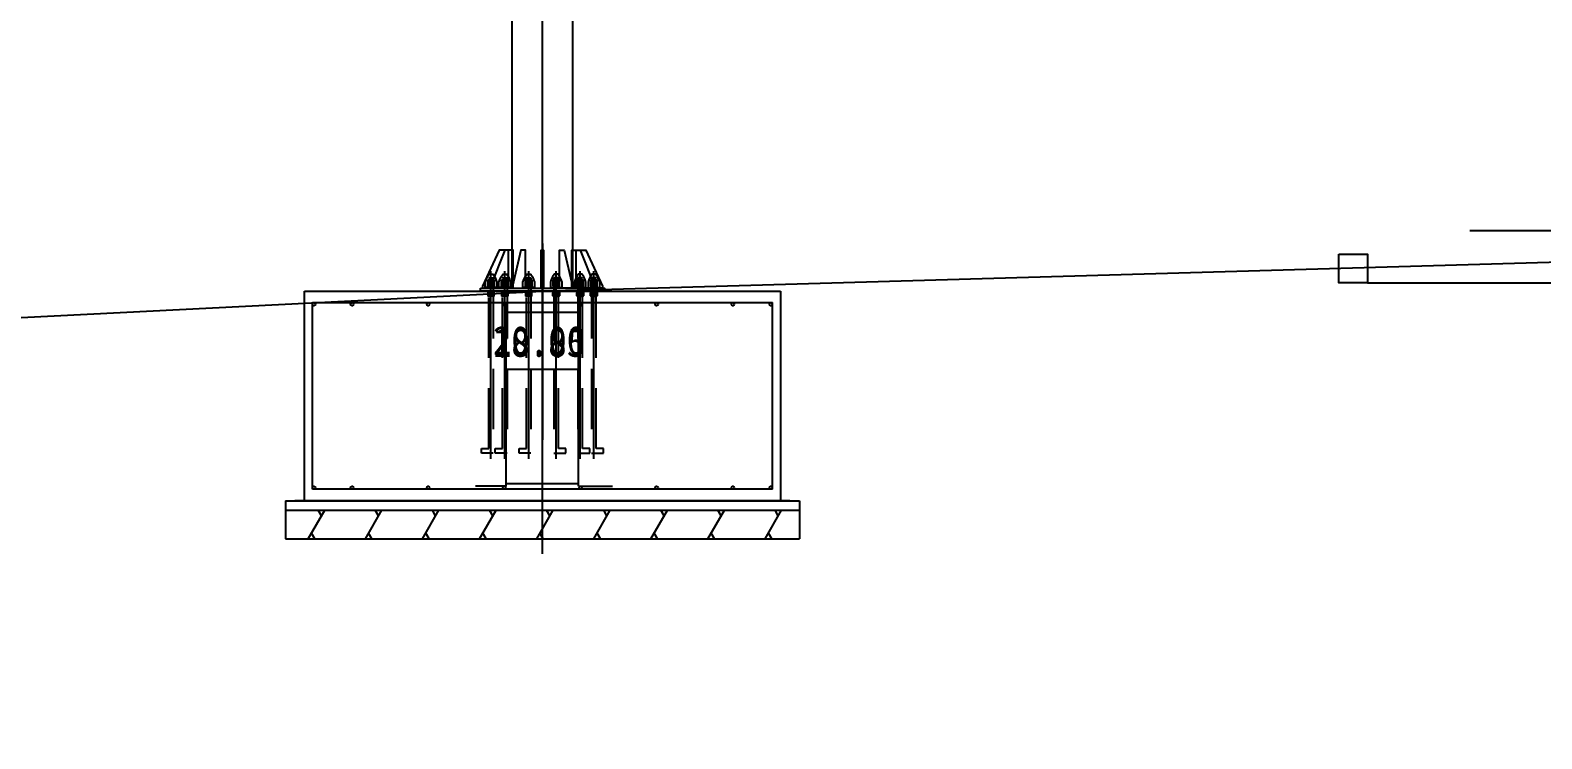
# Model space of a CAD drawing. Header units: millimetres. Extents: x 10297564 to 11610295, y -9287743 to -8409454.
# Drawn here: x 10879934 to 10887874, y -9254254 to -9250534 of the extents above; entities that cross this region are included whole.
import ezdxf

# ---------------------------------------------------------------- set-up
doc = ezdxf.new("R2010")
doc.units = ezdxf.units.MM
doc.header["$LTSCALE"] = 100
doc.linetypes.add('CEN1', pattern=[22, 15, -3, 1, -3])
doc.linetypes.add('HIDDEN2', pattern=[4.7625, 3.175, -1.5875])
for name, color, linetype in [('BOLT', 210, 'Continuous'), ('CEN', 1, 'CEN1'), ('CON', 2, 'Continuous'), ('dim', 7, 'Continuous'), ('FIN', 8, 'Continuous'), ('HD-16', 3, 'Continuous'), ('PLATE', 6, 'Continuous'), ('부속품', 4, 'Continuous'), ('원형강관', 4, 'Continuous'), ('표기', 6, 'Continuous')]:
    doc.layers.add(name, color=color, linetype=linetype)
doc.styles.add('KSHP', font='DotumChe.ttf')
doc.styles.add('돋음', font='Dotum.ttf')
doc.dimstyles.new('NDIM-150', dxfattribs={"dimscale": 75, "dimtxt": 3.5, "dimasz": 1, "dimexe": 2, "dimexo": 1, "dimgap": 1, "dimtad": 1, "dimdec": 0, "dimzin": 0, "dimdsep": 46, "dimtxsty": '돋음', "dimblk": 'dotk', "dimcen": 2, "dimdle": 2, "dimclrd": 4, "dimclre": 4, "dimclrt": 7, "dimadec": 0, "dimazin": 0, "dimtfac": 1, "dimtdec": 0, "dimtix": 1, "dimtmove": 2, "dimatfit": 3, "dimldrblk": 'DIMDOT', "dimfxl": 1, "dimtolj": 1, "dimtzin": 0, "dimlwd": -1, "dimlwe": -1, "dimarcsym": 0})

# ---------------------------------------------------------------- blocks, each defined once
blk = doc.blocks.new('dotk')
blk.add_line((-3, 0), (3, 0))
at = {"const_width": 0.75}
blk.add_lwpolyline([(-0.375, 0, 1), (0.375, 0, 1)], format="xyb", close=True, dxfattribs=at)
blk = doc.blocks.new('*D1157')
at = {"layer": 'defpoints', "color": 0, "linetype": 'ByBlock', "ltscale": 1.8, "transparency": 16777216}
for p in [(10887420.7, -9246832.8), (10887420.7, -9251585.5), (10888920.7, -9251585.5)]:
    blk.add_point(p, dxfattribs=at)
at = {"layer": 'dim', "color": 4, "ltscale": 1.8, "transparency": 16777216}
for p, q in [((10887495.7, -9246832.8), (10889070.7, -9246832.8)), ((10888920.7, -9246907.8), (10888920.7, -9251510.5)), ((10887495.7, -9251585.5), (10889070.7, -9251585.5))]:
    blk.add_line(p, q, dxfattribs=at)
at = {"layer": 'dim', "color": 4, "linetype": 'ByBlock', "ltscale": 1.8, "transparency": 16777216, "xscale": 75, "yscale": 75, "zscale": 75}
for p, rotation in [((10888920.7, -9246832.8), 90), ((10888920.7, -9251585.5), 270)]:
    blk.add_blockref('dotk', p, dxfattribs=dict(at, rotation=rotation))
at = {"layer": 'dim', "color": 7, "linetype": 'ByBlock', "ltscale": 1.8, "transparency": 16777216, "insert": (10888714.3, -9249209.2), "char_height": 262.5, "attachment_point": 5, "rotation": 90, "style": '돋음'}
blk.add_mtext('\\A1;4753', dxfattribs=at)
blk = doc.blocks.new('DIMDOT')
blk.add_line((-1.5, 0), (1.5, 0))
blk.add_circle((0, 0), 0.75)
blk = doc.blocks.new('M20-900L-2')
at = {"layer": 'BOLT', "color": 8}
for p, q in [((-67475.6, 389886.9), (-67513.1, 389886.9)), ((-67513.1, 389886.9), (-67513.1, 389882.9)), ((-67513.1, 389882.9), (-67475.6, 389882.9)), ((-67511.7, 389923), (-67509.4, 389924.4)), ((-67511.7, 389923), (-67511.7, 389908.1)), ((-67511.7, 389908.1), (-67477.1, 389908.1)), ((-67511.7, 389906.8), (-67509.4, 389908.1)), ((-67511.7, 389906.8), (-67511.7, 389891.9)), ((-67511.7, 389891.9), (-67477.1, 389891.9)), ((-67477.7, 389891.9), (-67511, 389891.9)), ((-67511, 389891.9), (-67511, 389886.9)), ((-67511, 389886.9), (-67477.7, 389886.9)), ((-67509.4, 389924.4), (-67479.4, 389924.4)), ((-67509.4, 389908.1), (-67479.4, 389908.1)), ((-67505.6, 389886.9), (-67505.6, 389882.9)), ((-67504.5, 389891.9), (-67504.5, 389886.9)), ((-67484.4, 389882.9), (-67504.4, 389882.9)), ((-67503, 389923), (-67503, 389908.1)), ((-67503, 389906.8), (-67503, 389891.9)), ((-67492.7, 389891.9), (-67497.7, 389886.9)), ((-67491, 389891.9), (-67496, 389886.9)), ((-67485.7, 389923), (-67485.7, 389908.1)), ((-67485.7, 389906.8), (-67485.7, 389891.9)), ((-67484.2, 389891.9), (-67484.2, 389886.9)), ((-67483.1, 389886.9), (-67483.1, 389882.9)), ((-67479.4, 389924.4), (-67477.1, 389923)), ((-67479.4, 389908.1), (-67477.1, 389906.8)), ((-67477.7, 389886.9), (-67477.7, 389891.9)), ((-67477.1, 389908.1), (-67477.1, 389923)), ((-67477.1, 389891.9), (-67477.1, 389906.8)), ((-67475.6, 389882.9), (-67475.6, 389886.9)), ((-67513.1, 389859.9), (-67513.1, 389863.9)), ((-67513.1, 389863.9), (-67475.6, 389863.9)), ((-67475.6, 389859.9), (-67513.1, 389859.9)), ((-67511.7, 389840), (-67511.7, 389854.9)), ((-67511.7, 389854.9), (-67477.1, 389854.9)), ((-67511.7, 389840), (-67509.4, 389838.6)), ((-67511, 389854.9), (-67511, 389859.9)), ((-67511, 389859.9), (-67477.7, 389859.9)), ((-67477.7, 389854.9), (-67511, 389854.9)), ((-67509.4, 389838.6), (-67479.4, 389838.6)), ((-67505.6, 389859.9), (-67505.6, 389863.9)), ((-67504.5, 389854.9), (-67504.5, 389859.9)), ((-67484.4, 389863.9), (-67504.4, 389863.9)), ((-67503, 389840), (-67503, 389854.9)), ((-67492.7, 389854.9), (-67497.7, 389859.9)), ((-67491, 389854.9), (-67496, 389859.9)), ((-67485.7, 389840), (-67485.7, 389854.9)), ((-67484.2, 389854.9), (-67484.2, 389859.9)), ((-67483.1, 389859.9), (-67483.1, 389863.9)), ((-67479.4, 389838.6), (-67477.1, 389840)), ((-67477.7, 389859.9), (-67477.7, 389854.9)), ((-67477.1, 389854.9), (-67477.1, 389840)), ((-67475.6, 389863.9), (-67475.6, 389859.9))]:
    blk.add_line(p, q, dxfattribs=at)
at = {"layer": 'BOLT', "color": 8, "linetype": 'HIDDEN2', "elevation": 0}
blk.add_lwpolyline([(-67506.4, 389932.8), (-67482.4, 389932.8), (-67485.7, 389934.1), (-67503, 389934.1), (-67506.4, 389932.8), (-67506.4, 389013.9), (-67444.4, 389013.9), (-67444.4, 389037.9), (-67482.4, 389037.9), (-67482.4, 389932.8)], dxfattribs=at)
at = {"layer": 'BOLT', "color": 8}
for centre, radius, start, end in [((-67507.4, 389916.7), 7.66, 55.59101, 124.40899), ((-67507.4, 389900.5), 7.66, 55.59101, 124.40899), ((-67494.2, 389894.4), 30, 90.40019, 107.1986), ((-67494.2, 389878.1), 30, 90.40019, 107.1986), ((-67494.6, 389894.4), 30, 72.8014, 89.59981), ((-67494.6, 389878.1), 30, 72.8014, 89.59981), ((-67481.4, 389916.7), 7.66, 55.59101, 124.40899), ((-67481.4, 389900.5), 7.66, 55.59101, 124.40899), ((-67507.4, 389846.3), 7.66, 235.59101, 304.40899), ((-67494.2, 389868.6), 30, 252.8014, 269.59981), ((-67494.6, 389868.6), 30, 270.40019, 287.1986), ((-67481.4, 389846.3), 7.66, 235.59101, 304.40899)]:
    blk.add_arc(centre, radius, start, end, dxfattribs=at)
at = {"layer": 'CEN'}
blk.add_line((-67494.4, 388983.8), (-67494.4, 389969.2), dxfattribs=at)
at = {"layer": '부속품', "color": 5, "elevation": 0}
blk.add_lwpolyline([(-67468.4, 389925.9), (-67475.5, 389940.2), (-67483.8, 389952.6, 0.250765), (-67485.9, 389953.7), (-67503.8, 389953.7, 0.250765), (-67505.9, 389952.6), (-67514.1, 389940.2), (-67520.4, 389925.9), (-67524.8, 389910.7), (-67524.8, 389882.9), (-67463.9, 389882.9), (-67463.9, 389910.7)], format="xyb", close=True, dxfattribs=at)
blk = doc.blocks.new('잡석다짐표시-1')
at = {"layer": 'FIN', "color": 8}
for p, q in [((-51317.5, 390309.6), (-51230.9, 390459.6)), ((-51248.2, 390429.6), (-51265.5, 390459.6)), ((-51282.8, 390309.6), (-51300.1, 390339.6))]:
    blk.add_line(p, q, dxfattribs=at)
blk = doc.blocks.new('A$Cb693f4c1')
at = {"layer": 'CON'}
for p, q in [((-1250, -1100), (-1250, 0)), ((-1250, 0), (1250, 0)), ((1250, 0), (1250, -1100)), ((1300, -1100), (-1300, -1100))]:
    blk.add_line(p, q, dxfattribs=at)
at = {"layer": 'CON', "color": 8}
for p, q in [((-1350, -1100), (-1350, -1300)), ((-1350, -1100), (1350, -1100)), ((1350, -1100), (1350, -1300)), ((-1350, -1150), (1350, -1150)), ((-1350, -1300), (1350, -1300))]:
    blk.add_line(p, q, dxfattribs=at)
at = {"layer": 'HD-16'}
for p, q in [((-1208, -60), (1208, -60)), ((-1208, -1040), (-1208, -60)), ((-190, -1024), (-190, -60)), ((0, -60), (0, -780)), ((190, -1024), (190, -60)), ((1208, -1040), (1208, -60)), ((-190, -110), (190, -110)), ((-190, -410), (190, -410)), ((-190, -1024), (-352.4, -1024)), ((-190, -1010), (190, -1010)), ((190, -1024), (367.5, -1024)), ((1208, -1040), (-1208, -1040)), ((1208, -1040), (-1208, -1040))]:
    blk.add_line(p, q, dxfattribs=at)
for centre in [(-1200, -68), (-1000, -68), (-600, -68), (-200, -68), (200, -68), (600, -68), (1000, -68), (1200, -68), (-1200, -1032), (-1000, -1032), (-600, -1032), (-200, -1032), (200, -1032), (600, -1032), (1000, -1032), (1200, -1032)]:
    blk.add_circle(centre, 8, dxfattribs=at)
at = {"layer": 'CEN'}
for p in [(50087.2, -391609.6), (50387.2, -391609.6), (50687.2, -391609.6), (50987.2, -391609.6), (51287.2, -391609.6), (51587.2, -391609.6), (51887.2, -391609.6), (52187.2, -391609.6), (52487.2, -391609.6)]:
    blk.add_blockref('잡석다짐표시-1', p, dxfattribs=at)
blk = doc.blocks.new('*D1158')
at = {"layer": 'defpoints', "color": 0, "linetype": 'ByBlock', "ltscale": 1.8, "transparency": 16777216}
for p in [(10887420.7, -9246832.8), (10885029.9, -9247428.9), (10889607.5, -9249851), (10877828.3, -9251585.5), (10887420.7, -9251585.5)]:
    blk.add_point(p, dxfattribs=at)
at = {"layer": 'dim', "color": 4, "ltscale": 1.8, "transparency": 16777216}
for p, q in [((10887493.5, -9246814.7), (10889190.4, -9246391.6)), ((10887495.7, -9251585.5), (10889828.2, -9251585.5))]:
    blk.add_line(p, q, dxfattribs=at)
blk.add_arc((10868358.6, -9251585.6), 21319.6, 0.2017, 13.79844, dxfattribs=at)
at = {"layer": 'dim', "color": 4, "linetype": 'ByBlock', "ltscale": 1.8, "transparency": 16777216, "xscale": 75, "yscale": 75, "zscale": 75}
for p, rotation in [((10889044.9, -9246427.9), 103.8992199289938), ((10889678.2, -9251585.5), 270.1009154271266)]:
    blk.add_blockref('dotk', p, dxfattribs=dict(at, rotation=rotation))
at = {"layer": 'dim', "color": 7, "linetype": 'ByBlock', "ltscale": 1.8, "transparency": 16777216, "insert": (10889724, -9248962.2), "char_height": 262.5, "attachment_point": 5, "rotation": 277.00007, "style": '돋음'}
blk.add_mtext('\\A1;14°', dxfattribs=at)

msp = doc.modelspace()

# ---------------------------------------------------------------- linework, layer by layer
at = {"color": 8}
msp.add_lwpolyline([(10835388.9, -9254254.4), (10849124.5, -9253604.4), (10865774.5, -9252754.4), (10882624.5, -9251904.4), (10894781.5, -9251554.4)], dxfattribs=at)
at = {"elevation": -13.8}
msp.add_lwpolyline([(10886808, -9251710.6), (10886958, -9251710.6), (10886958, -9251860.6), (10886808, -9251860.6)], close=True, dxfattribs=at)
msp.add_lwpolyline([(10886958, -9251860.6), (10888958, -9251860.6)], dxfattribs=at)
at = {"layer": 'CEN', "linetype": 'Continuous', "ltscale": 2}
msp.add_line((10882624.5, -9253284.1, -13.8), (10882624.5, -9246292.4, -13.8), dxfattribs=at)
at = {"layer": 'PLATE'}
msp.add_line((10882618.5, -9251878.4, -13.8), (10882630.5, -9251878.4, -13.8), dxfattribs=at)
at = {"layer": 'PLATE', "elevation": -13.8}
for points in [[(10882309.5, -9251888.4), (10882446.7, -9251888.4), (10882446.7, -9251688.4), (10882396.7, -9251688.4), (10882309.5, -9251878.4), (10882309.5, -9251888.4)], [(10882351.7, -9251888.4), (10882470.5, -9251888.4), (10882470.5, -9251688.4), (10882427.2, -9251688.4), (10882351.7, -9251878.4), (10882351.7, -9251888.4)], [(10882467, -9251888.4), (10882535.6, -9251888.4), (10882535.6, -9251688.4), (10882510.6, -9251688.4), (10882467, -9251878.4), (10882467, -9251888.4)], [(10882618.5, -9251888.4), (10882618.5, -9251688.4), (10882630.5, -9251688.4), (10882630.5, -9251888.4)], [(10882782, -9251888.4), (10882713.4, -9251888.4), (10882713.4, -9251688.4), (10882738.4, -9251688.4), (10882782, -9251878.4), (10882782, -9251888.4)], [(10882897.3, -9251888.4), (10882778.5, -9251888.4), (10882778.5, -9251688.4), (10882821.8, -9251688.4), (10882897.3, -9251878.4), (10882897.3, -9251888.4)], [(10882939.5, -9251888.4), (10882802.3, -9251888.4), (10882802.3, -9251688.4), (10882852.3, -9251688.4), (10882939.5, -9251878.4), (10882939.5, -9251888.4)]]:
    msp.add_lwpolyline(points, dxfattribs=at)
msp.add_lwpolyline([(10882299.5, -9251888.4), (10882949.5, -9251888.4), (10882949.5, -9251904.4), (10882299.5, -9251904.4)], close=True, dxfattribs=at)
at = {"layer": '원형강관'}
for p, q in [((10882783.8, -9251885.4, -13.8), (10882783.8, -9248402.1, -13.8)), ((10882465.3, -9251885.4, -13.8), (10882465.3, -9248481.5, -13.8))]:
    msp.add_line(p, q, dxfattribs=at)
at = {"layer": '표기', "elevation": -13.8}
msp.add_lwpolyline([(10882624.5, -9251654.4), (10882624.5, -9252154.4)], dxfattribs=at)
at = {"layer": '표기'}
msp.add_lwpolyline([(10882624.5, -9251666.4), (10882624.5, -9252166.4)], dxfattribs=at)

# ---------------------------------------------------------------- block references
at = {"layer": 'CEN', "linetype": 'Continuous', "ltscale": 2}
msp.add_blockref('A$Cb693f4c1', (10882624.3, -9251904.4, -13.8), dxfattribs=at)
at = {"layer": 'dim', "xscale": -1}
for p in [(10814859.7, -9641768.3, -13.8), (10814932.2, -9641768.3, -13.8), (10815057.7, -9641768.3, -13.8)]:
    msp.add_blockref('M20-900L-2', p, dxfattribs=at)
at = {"layer": 'dim'}
for p in [(10950191.4, -9641768.3, -13.8), (10950316.9, -9641768.3, -13.8), (10950389.3, -9641768.3, -13.8)]:
    msp.add_blockref('M20-900L-2', p, dxfattribs=at)

# ---------------------------------------------------------------- texts
at = {"layer": '표기', "style": 'KSHP'}
for s, p in [('20.00', (10882364, -9252236.9, -13.8)), ('18.85', (10882364, -9252249))]:
    msp.add_text(s, height=150, dxfattribs=at).set_placement(p)

# ---------------------------------------------------------------- dimensions: what is measured, and where the dimension line sits
at = {"layer": 'dim', "linetype": 'ByBlock', "ltscale": 1.8}
dim = msp.add_angular_dim_2l(base=(10889607.5, -9249851), line1=((10887420.7, -9251585.5, -13.8), (10877828.3, -9251585.5, -13.8)), line2=((10885029.9, -9247428.9, -13.8), (10887420.7, -9246832.8, -13.8)), dimstyle='NDIM-150', dxfattribs=at)
dim.commit()
dim.dimension.update_dxf_attribs({"geometry": '*D1158', "text_midpoint": (10889724, -9248962.2, -13.8)})
dim = msp.add_linear_dim(base=(10888920.7, -9251585.5, -13.8), p1=(10887420.7, -9246832.8, -13.8), p2=(10887420.7, -9251585.5, -13.8), angle=90, dimstyle='NDIM-150', dxfattribs=at)
dim.commit()
dim.dimension.update_dxf_attribs({"geometry": '*D1157', "text_midpoint": (10888714.3, -9249209.2, -13.8)})

doc.saveas('drawing.dxf')
